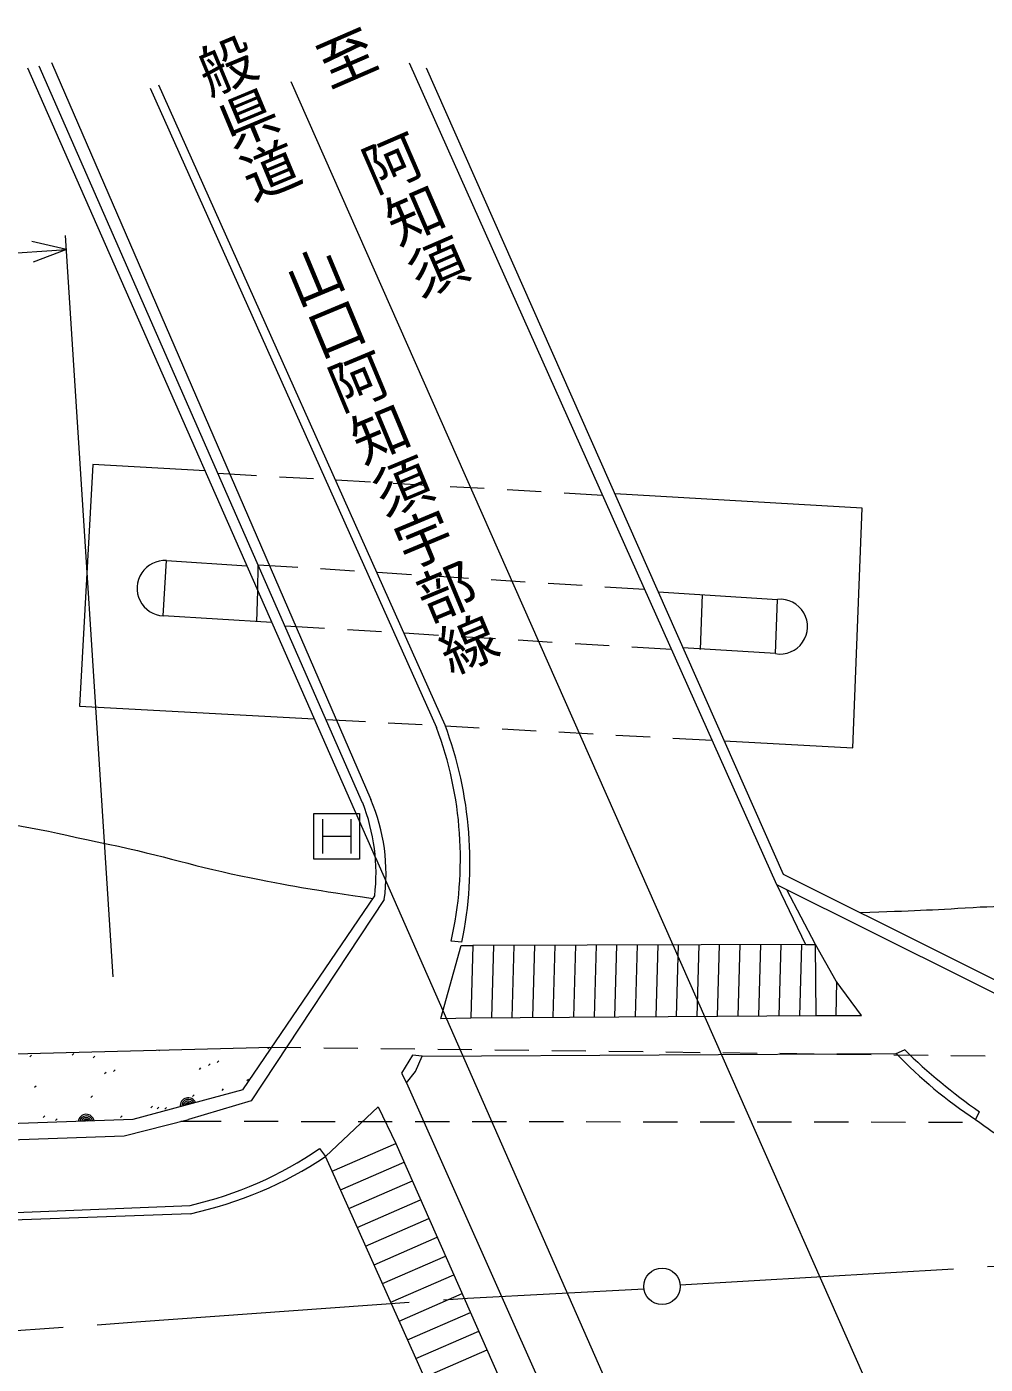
# Model space of a CAD drawing. Units: millimetres, scale not verified. Extents: x 40000 to 680000, y 20000 to 380000.
# Drawn here: x 340750 to 382772, y 287598 to 346236 of the extents above; entities that cross this region are included whole.
import ezdxf
from ezdxf.enums import TextEntityAlignment as Align

# ---------------------------------------------------------------- set-up
doc = ezdxf.new("R2010")
doc.units = ezdxf.units.MM
doc.header["$LTSCALE"] = 1000
doc.linetypes.add('CHAIN', pattern=[18.5, 12, -1.5, 3.5, -1.5])
for name, color, linetype, lineweight in [('M-BGD', 7, 'Continuous', 13), ('M-BMK', 2, 'CHAIN', 13), ('M-BMK-OTRS', 5, 'Continuous', 13), ('M-BMK-SRVR', 3, 'Continuous', 13), ('M-STR-HTXT', 7, 'Continuous', 13), ('M-STR-STRD', 7, 'Continuous', 13)]:
    doc.layers.add(name, color=color, linetype=linetype, lineweight=lineweight)
doc.layers.add('M-BGD-HTXT', color=7, linetype='Continuous')
doc.styles.add('@ＭＳ ゴシック', font='')
doc.styles.get('@ＭＳ ゴシック').set_extended_font_data('@MS Gothic')

msp = doc.modelspace()

# ---------------------------------------------------------------- linework, layer by layer
at = {"layer": 'M-BGD'}
for p, q in [((356033, 309819), (340792, 344415)), ((355477, 312213), (341292, 344501)), ((341841, 344673), (355839, 312362)), ((359089, 315619), (346547, 343673)), ((352335, 343830), (403129, 229035)), ((346162, 343542), (358716, 315509)), ((350827, 326552), (349136, 326648)), ((353323, 326411), (351825, 326496)), ((355819, 326269), (354321, 326354)), ((358315, 326128), (356817, 326212)), ((360811, 325986), (359313, 326071)), ((363307, 325844), (361809, 325929)), ((365996, 325692), (364305, 325788)), ((346735, 320405), (346880, 322831)), ((346880, 322831), (350399, 322607)), ((350883, 321508), (350891, 322652)), ((350891, 322652), (352628, 322541)), ((353626, 322478), (355123, 322383)), ((356121, 322319), (357618, 322224)), ((358616, 322161), (360113, 322066)), ((361111, 322002), (362608, 321907)), ((350830, 320153), (350883, 321508)), ((363606, 321844), (365103, 321749)), ((366101, 321685), (367838, 321575)), ((368426, 321463), (373667, 321131)), ((370285, 318936), (370381, 321339)), ((373571, 318752), (373667, 321131)), ((351498, 320112), (346735, 320405)), ((353809, 319857), (352073, 319963)), ((356305, 319705), (354807, 319796)), ((358800, 319553), (357303, 319644)), ((361295, 319401), (359798, 319492)), ((363791, 319248), (362293, 319340)), ((366286, 319096), (364789, 319188)), ((369020, 318930), (367284, 319035)), ((373571, 318752), (369516, 319002)), ((343063, 316451), (353355, 315896)), ((353872, 315868), (355594, 315775)), ((356593, 315722), (358091, 315641)), ((359089, 315587), (360587, 315506)), ((361586, 315453), (363083, 315372)), ((364082, 315318), (365580, 315237)), ((366578, 315184), (368076, 315103)), ((369075, 315049), (370797, 314956)), ((350226, 299629), (356005, 308138)), ((359826, 306101), (359359, 306149)), ((351316, 301422), (351387, 301493)), ((351497, 301500), (352769, 301485)), ((353769, 301473), (355269, 301454)), ((356268, 301442), (357768, 301424)), ((358768, 301412), (360268, 301394)), ((340880, 301080), (340951, 301150)), ((342743, 301148), (342813, 301219)), ((343657, 301036), (343728, 301107)), ((346541, 301343), (346571, 301373)), ((349097, 300828), (349168, 300898)), ((361268, 301381), (362768, 301363)), ((363768, 301351), (365268, 301333)), ((366268, 301321), (367768, 301303)), ((368768, 301290), (370267, 301272)), ((371267, 301260), (372767, 301242)), ((373767, 301230), (375267, 301211)), ((376267, 301199), (377767, 301181)), ((378767, 301169), (380267, 301151)), ((378870, 301228), (379225, 301390)), ((381267, 301139), (382767, 301120)), ((344165, 300341), (344236, 300411)), ((344555, 300433), (344626, 300504)), ((348319, 300520), (348389, 300590)), ((348715, 300701), (348786, 300771)), ((341085, 299739), (341156, 299810)), ((349312, 299607), (349382, 299678)), ((350397, 300033), (350468, 300104)), ((343561, 299298), (343632, 299368)), ((348018, 299338), (348089, 299409)), ((341476, 298418), (341546, 298489)), ((344862, 298417), (344933, 298487)), ((346192, 298846), (346263, 298917)), ((346473, 298802), (346543, 298873)), ((346804, 298780), (346875, 298851)), ((382349, 298335), (382525, 298667)), ((342016, 298285), (342087, 298355)), ((349277, 298237), (347498, 298239)), ((351777, 298234), (350277, 298236)), ((354277, 298231), (352777, 298233)), ((356777, 298228), (355277, 298230)), ((359277, 298226), (357777, 298227)), ((361777, 298223), (360277, 298225)), ((364277, 298220), (362777, 298222)), ((366777, 298218), (365277, 298219)), ((369277, 298215), (367777, 298216)), ((371777, 298212), (370277, 298214)), ((374277, 298209), (372777, 298211)), ((376777, 298207), (375277, 298208)), ((379277, 298204), (377777, 298206)), ((381777, 298201), (380277, 298203)), ((353591, 297053), (353848, 296701))]:
    msp.add_line(p, q, dxfattribs=at)
for points in [[(358255, 344435), (373907, 309084), (395402, 298354), (394812, 298059), (373631, 308621), (357524, 344637)], [(348566, 326769), (343653, 327047), (343063, 316451)], [(371320, 314928), (376962, 314624), (377377, 325137), (366528, 325752)], [(356033, 309819), (373956, 269107), (377291, 262038), (387832, 239017), (390298, 233541), (392143, 229122)], [(373631, 308621), (374898, 306005), (375330, 306006), (374068, 308403)], [(356425, 307969), (350596, 299148), (347838, 298324)], [(219220, 295601), (280951, 299647), (304733, 300293), (351497, 301500)], [(350226, 299629), (345404, 298329), (323321, 297550), (320082, 297914), (282250, 297697), (277076, 297303), (230154, 294157), (230151, 294238), (226065, 294053)], [(350226, 299629), (345404, 298329), (323321, 297550), (280757, 296936), (277124, 296648), (230172, 293500)], [(68476, 282813), (91763, 283902), (105309, 284664), (180917, 289574), (199797, 290760), (228330, 292622), (277183, 295840), (280796, 296126), (323326, 296856), (345025, 297617), (347838, 298324)], [(321958, 293809), (330332, 293920), (337333, 294138), (347917, 294564)], [(347928, 294199), (336443, 293782), (330359, 293523), (321958, 293404)]]:
    msp.add_lwpolyline(points, dxfattribs=at)
msp.add_lwpolyline([(357662, 301152), (357175, 300359), (357398, 299932), (357791, 300434), (358083, 301111)], close=True, dxfattribs=at)
for centre, radius, start, end in [((346803, 321618), 1215, 86.33009, 266.83476), ((373780, 319935), 1201, 259.96623, 95.40805), ((343395, 309756), 16366, 347.26731, 20.58187), ((342926, 309579), 17254, 348.37048, 20.48827), ((347559, 309116), 8503, 353.39489, 21.36388), ((348113, 309096), 8388, 352.2785, 22.91674), ((392721, 314346), 19077, 223.44394, 237.06575), ((397572, 320256), 26316, 225.79877, 235.12448), ((347829, 298927), 354, 23.87528, 186.28046), ((347829, 298927), 283, 26.09932, 184.05642), ((347829, 298927), 212, 29.84565, 180.31009), ((347829, 298927), 142, 37.55738, 172.59836), ((343359, 298203), 354, 10.8189, 173.22408), ((343359, 298203), 283, 13.04294, 171.00004), ((347829, 298927), 100, 47.87504, 162.2807), ((343359, 298203), 212, 16.78927, 167.25371), ((343359, 298203), 142, 24.501, 159.54198), ((343359, 298203), 100, 34.81866, 149.22432), ((344141, 310889), 16756, 283.02643, 304.33451), ((344157, 311373), 17583, 282.38367, 303.44775)]:
    msp.add_arc(centre, radius, start, end, dxfattribs=at)
for points, knots in [([(67948, 291128), (71461, 291164), (72521, 291149), (75424, 291500), (77861, 291795), (79195, 292163), (81613, 292582), (84386, 293064), (85948, 293290), (88715, 293808), (93088, 294626), (95627, 294738), (99891, 296009), (101144, 296383), (101865, 296586), (103023, 297194), (104212, 297819), (104865, 298200), (105972, 298960), (106676, 299444), (106980, 299837), (107680, 300327), (108214, 300701), (108504, 300957), (109119, 301174), (110894, 301799), (111990, 301820), (113861, 302020), (117483, 302408), (119532, 302433), (123174, 302528), (125978, 302602), (127551, 302583), (130355, 302516), (131751, 302483), (132535, 302474), (133927, 302359), (135490, 302230), (136352, 302029), (137896, 301753), (138965, 301562), (139542, 301339), (140615, 301174), (142059, 300951), (142881, 300910), (144341, 300835), (146950, 300702), (148420, 300785), (151029, 300920), (155465, 301149), (157919, 301661), (162338, 302108), (166749, 302554), (169251, 302548), (173635, 303206), (176327, 303610), (177793, 304074), (180472, 304558), (183712, 305143), (185519, 305553), (188791, 305915), (193866, 306476), (196730, 306584), (201829, 306846), (208504, 307189), (212268, 306842), (218932, 307354), (222467, 307626), (224397, 308206), (227907, 308709), (228402, 308780), (228681, 308813), (229177, 308878), (231836, 309231), (233325, 309435), (235986, 309773), (240666, 310367), (243302, 310588), (247973, 311249), (249828, 311511), (250860, 311709), (252710, 312007), (253737, 312173), (254324, 312206), (255339, 312434), (257600, 312943), (258882, 313199), (261081, 313934), (262558, 314427), (263348, 314809), (264821, 315313), (267852, 316349), (269584, 316841), (272695, 317599), (273963, 317908), (274694, 318034), (275997, 318107), (278277, 318235), (279568, 318168), (281839, 317938), (291977, 316910), (297417, 314714), (307493, 313196), (311452, 312600), (313662, 312149), (317653, 311842), (322341, 311480), (324974, 311260), (329676, 311249), (332721, 311242), (334430, 311831), (337465, 311588), (340175, 311371), (341662, 310954), (344323, 310402), (346783, 309892), (348118, 309409), (350582, 308922), (352658, 308511), (353364, 308397), (355925, 308019)], [0, 0, 0, 0, 1, 1, 1, 2, 2, 2, 3, 3, 3, 4, 4, 4, 5, 5, 5, 6, 6, 6, 7, 7, 7, 8, 8, 8, 9, 9, 9, 10, 10, 10, 11, 11, 11, 12, 12, 12, 13, 13, 13, 14, 14, 14, 15, 15, 15, 16, 16, 16, 17, 17, 17, 18, 18, 18, 19, 19, 19, 20, 20, 20, 21, 21, 21, 22, 22, 22, 23, 23, 23, 24, 24, 24, 25, 25, 25, 26, 26, 26, 27, 27, 27, 28, 28, 28, 29, 29, 29, 30, 30, 30, 31, 31, 31, 32, 32, 32, 33, 33, 33, 34, 34, 34, 35, 35, 35, 36, 36, 36, 37, 37, 37, 38, 38, 38, 39, 39, 39, 40, 40, 40, 40]), ([(377278, 307402), (379679, 307489), (380307, 307509), (382245, 307628), (383937, 307732), (384909, 307622), (386572, 307947), (391459, 308902), (394025, 310143), (398764, 311672), (403153, 313089), (405507, 314210), (409940, 315482), (411174, 315837), (411884, 315990), (413157, 316160), (416493, 316603), (418402, 316394), (421762, 316575), (429516, 316994), (433852, 317356), (441605, 317768), (445638, 317983), (447897, 318131), (451935, 318192), (457161, 318270), (460089, 318058), (465312, 317853), (469814, 317676), (472335, 317529), (476827, 317176), (482758, 316709), (486079, 316393), (491982, 315652), (497881, 314910), (501164, 314335), (507043, 313447), (509826, 313027), (511425, 312994), (514165, 312350), (515592, 312014), (516395, 311822), (517785, 311356), (518485, 311121), (518847, 310906), (519546, 310668), (520510, 310338), (521099, 310291), (522039, 309894), (522870, 309543), (523264, 309199), (524071, 308794), (524626, 308514), (524931, 308341), (525510, 308116), (526349, 307791), (526831, 307625), (527711, 307439), (529074, 307150), (529881, 307318), (531267, 307185), (533223, 306998), (534339, 306995), (536263, 306592), (537659, 306300), (538352, 305795), (539747, 305500), (540943, 305246), (541644, 305223), (542867, 305238), (543955, 305251), (544547, 305486), (545630, 305593), (546584, 305687), (547131, 305915), (548078, 305768), (549005, 305624), (549409, 305133), (550317, 304899), (551283, 304650), (551860, 304666), (552857, 304645), (554479, 304611), (555389, 304935), (557006, 304814), (557986, 304741), (558507, 304491), (559446, 304200), (560599, 303842), (560997, 303652), (562321, 303066)], [0, 0, 0, 0, 1, 1, 1, 2, 2, 2, 3, 3, 3, 4, 4, 4, 5, 5, 5, 6, 6, 6, 7, 7, 7, 8, 8, 8, 9, 9, 9, 10, 10, 10, 11, 11, 11, 12, 12, 12, 13, 13, 13, 14, 14, 14, 15, 15, 15, 16, 16, 16, 17, 17, 17, 18, 18, 18, 19, 19, 19, 20, 20, 20, 21, 21, 21, 22, 22, 22, 23, 23, 23, 24, 24, 24, 25, 25, 25, 26, 26, 26, 27, 27, 27, 28, 28, 28, 29, 29, 29, 30, 30, 30, 30])]:
    msp.add_open_spline(points, degree=3, knots=knots, dxfattribs=at)
at = {"layer": 'M-BMK'}
for points in [[(369401, 291085), (392024, 292414), (411651, 293619), (430580, 294712), (438378, 294984), (443343, 295114), (451380, 294938), (459030, 294752), (467661, 294497)], [(269413, 289166), (281628, 290005), (284552, 290037), (288128, 289736), (321319, 287825), (322728, 287793), (325386, 288001), (345549, 289451), (360066, 290499), (367812, 290903)]]:
    msp.add_lwpolyline(points, dxfattribs=at)
at = {"layer": 'M-BMK-OTRS'}
for p, q in [((361208, 305960), (361120, 302791)), ((362108, 305963), (362020, 302797)), ((363009, 305965), (362921, 302803)), ((363909, 305968), (363821, 302809)), ((364809, 305971), (364722, 302815)), ((365710, 305974), (365622, 302820)), ((366610, 305977), (366523, 302826)), ((367511, 305980), (367423, 302832)), ((368411, 305983), (368324, 302838)), ((369312, 305986), (369224, 302844)), ((370212, 305989), (370125, 302849)), ((371112, 305992), (371025, 302855)), ((372013, 305995), (371926, 302861)), ((372913, 305998), (372826, 302867)), ((373814, 306001), (373727, 302873)), ((374714, 306004), (374627, 302878)), ((376256, 304376), (376215, 302886)), ((358911, 302752), (360219, 302786)), ((358083, 301111), (378870, 301228)), ((357398, 299932), (365312, 282178)), ((354504, 295242), (357291, 296460)), ((354872, 294420), (357655, 295636)), ((355239, 293599), (358019, 294813)), ((355607, 292777), (358382, 293990)), ((355975, 291956), (358746, 293167)), ((356342, 291134), (359110, 292343)), ((356710, 290313), (359473, 291520)), ((357078, 289491), (359837, 290697)), ((357445, 288670), (360201, 289874)), ((357813, 287848), (360564, 289050)), ((358181, 287027), (360928, 288227))]:
    msp.add_line(p, q, dxfattribs=at)
for points in [[(358911, 302752), (359795, 305963), (360307, 305957)], [(375363, 302883), (377350, 302891), (376243, 304394), (375330, 306006)], [(354136, 296063), (353848, 296701), (356150, 298885), (356928, 297283)]]:
    msp.add_lwpolyline(points, dxfattribs=at)
for points in [[(360307, 305957), (360219, 302786), (375363, 302883), (375330, 306006)], [(354136, 296063), (356928, 297283), (362182, 285389), (359428, 284240)]]:
    msp.add_lwpolyline(points, close=True, dxfattribs=at)
msp.add_arc((392587, 311712), 16845, 232.57166, 244.87379, dxfattribs=at)
at = {"layer": 'M-BMK-SRVR'}
msp.add_circle((368604, 291012), 800, dxfattribs=at)
at = {"layer": 'M-STR-HTXT'}
for p, q in [((342494, 336466), (340968, 336819)), ((344540, 304590), (342454, 337089)), ((227803, 329104), (342494, 336466)), ((342494, 336466), (341026, 335921))]:
    msp.add_line(p, q, dxfattribs=at)
at = {"layer": 'M-STR-STRD'}
for p, q in [((353338, 309743), (353338, 311743)), ((353338, 311743), (355338, 311743)), ((353713, 311493), (353713, 309993)), ((354963, 311493), (354963, 309993)), ((355338, 311743), (355338, 309743)), ((353713, 310743), (354963, 310743)), ((355338, 309743), (353338, 309743))]:
    msp.add_line(p, q, dxfattribs=at)

# ---------------------------------------------------------------- texts
at = {"layer": 'M-BGD-HTXT', "style": '@ＭＳ ゴシック'}
msp.add_text('至\u3000阿知須', height=1833, rotation=293.479, dxfattribs=at).set_placement((356734, 340293), align=Align.MIDDLE_CENTER)
for s, p in [('般', (348122, 343991)), ('県', (349085, 341684)), ('道', (350047, 339376)), ('山', (351973, 334762)), ('口', (352936, 332455)), ('阿', (353899, 330148)), ('知', (354862, 327841)), ('須', (355824, 325534)), ('宇', (356787, 323226)), ('部', (357750, 320919)), ('線', (358713, 318612))]:
    msp.add_text(s, height=1833, rotation=292.652, dxfattribs=at).set_placement(p, align=Align.BOTTOM_CENTER)

doc.saveas('drawing.dxf')
